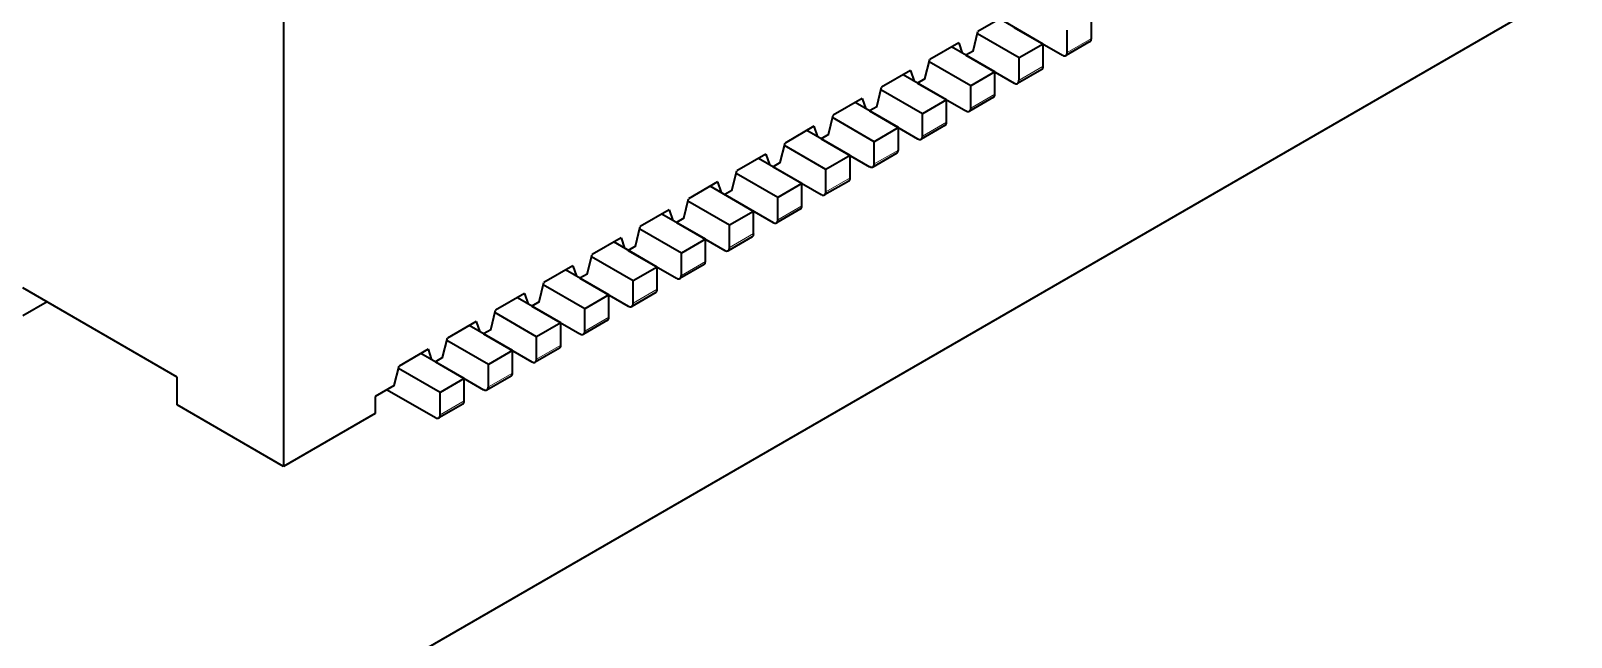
# Model space of a CAD drawing. Extents: x 468 to 804, y 295 to 621.
# Drawn here: x 719.41 to 730.69, y 502.59 to 507.03 of the extents above; entities that cross this region are included whole.
import ezdxf

# ---------------------------------------------------------------- set-up
doc = ezdxf.new("R2010")
doc.units = 0

msp = doc.modelspace()

# ---------------------------------------------------------------- linework, layer by layer
at = {"color": 7, "lineweight": 35, "ltscale": 0.326597}
msp.add_line((733.33, 508.871), (722.016, 502.339), dxfattribs=at)
at = {"color": 7, "lineweight": 35, "ltscale": 0.087773}
msp.add_line((721.256, 507.35), (721.256, 503.839), dxfattribs=at)
at = {"color": 7, "lineweight": 35, "ltscale": 0.006123}
for p, q in [((726.559, 507.146), (726.347, 507.024)), ((725.852, 506.738), (725.64, 506.616)), ((724.792, 506.126), (724.579, 506.003)), ((723.731, 505.513), (723.519, 505.391)), ((723.024, 505.105), (722.812, 504.983))]:
    msp.add_line(p, q, dxfattribs=at)
at = {"color": 7, "lineweight": 35, "ltscale": 0.009186}
for p, q in [((726.824, 506.932), (726.506, 507.116)), ((726.117, 506.524), (725.799, 506.707)), ((725.057, 505.911), (724.738, 506.095)), ((724.35, 505.503), (724.031, 505.687)), ((723.289, 504.891), (722.971, 505.074))]:
    msp.add_line(p, q, dxfattribs=at)
at = {"color": 7, "lineweight": 35, "ltscale": 0.010206}
for p, q in [((726.612, 507.054), (726.966, 506.85)), ((723.784, 505.421), (724.137, 505.217))]:
    msp.add_line(p, q, dxfattribs=at)
at = {"color": 7, "lineweight": 35, "ltscale": 0.004082}
for p, q in [((727.001, 506.871), (727.001, 507.034)), ((727.178, 506.973), (727.178, 507.136)), ((726.824, 506.769), (726.824, 506.932)), ((726.648, 506.667), (726.648, 506.83)), ((726.471, 506.564), (726.471, 506.728)), ((726.294, 506.462), (726.294, 506.626)), ((726.117, 506.36), (726.117, 506.524)), ((725.941, 506.258), (725.941, 506.422)), ((725.764, 506.156), (725.764, 506.32)), ((725.587, 506.054), (725.587, 506.217)), ((725.233, 505.85), (725.233, 506.013)), ((725.41, 505.952), (725.41, 506.115)), ((725.057, 505.748), (725.057, 505.911)), ((724.88, 505.646), (724.88, 505.809)), ((724.703, 505.544), (724.703, 505.707)), ((724.526, 505.442), (724.526, 505.605)), ((724.35, 505.34), (724.35, 505.503)), ((723.996, 505.136), (723.996, 505.299)), ((723.819, 505.034), (723.819, 505.197)), ((723.466, 504.829), (723.466, 504.993)), ((723.642, 504.931), (723.642, 505.095)), ((723.289, 504.727), (723.289, 504.891)), ((723.112, 504.625), (723.112, 504.789)), ((722.935, 504.523), (722.935, 504.687)), ((722.759, 504.421), (722.759, 504.585)), ((722.582, 504.319), (722.582, 504.482)), ((722.405, 504.217), (722.405, 504.38))]:
    msp.add_line(p, q, dxfattribs=at)
at = {"color": 7, "lineweight": 35, "ltscale": 0.006125}
for p, q in [((726.206, 506.942), (725.994, 506.82)), ((723.377, 505.309), (723.165, 505.187))]:
    msp.add_line(p, q, dxfattribs=at)
at = {"color": 7, "lineweight": 35, "ltscale": 0.002026}
for p, q in [((726.206, 506.942), (726.232, 506.866)), ((725.852, 506.738), (725.879, 506.661)), ((724.792, 506.126), (724.818, 506.049)), ((723.377, 505.309), (723.404, 505.233))]:
    msp.add_line(p, q, dxfattribs=at)
at = {"color": 7, "lineweight": 35, "ltscale": 0.00368}
for p, q in [((726.312, 506.881), (726.347, 507.024)), ((725.958, 506.677), (725.994, 506.82)), ((725.251, 506.269), (725.286, 506.411)), ((724.898, 506.064), (724.933, 506.207)), ((724.544, 505.86), (724.579, 506.003)), ((724.19, 505.656), (724.226, 505.799)), ((723.837, 505.452), (723.872, 505.595)), ((723.483, 505.248), (723.519, 505.391)), ((723.13, 505.044), (723.165, 505.187)), ((722.423, 504.636), (722.458, 504.778)), ((722.069, 504.431), (722.104, 504.574))]:
    msp.add_line(p, q, dxfattribs=at)
at = {"color": 7, "lineweight": 35, "ltscale": 0.008804}
for p, q in [((726.648, 506.83), (726.343, 507.006)), ((723.819, 505.197), (723.514, 505.373))]:
    msp.add_line(p, q, dxfattribs=at)
at = {"color": 7, "lineweight": 35, "ltscale": 0.005103}
for p, q in [((726.824, 506.932), (726.648, 506.83)), ((726.471, 506.728), (726.294, 506.626)), ((726.814, 506.746), (726.637, 506.644)), ((725.764, 506.32), (725.587, 506.217)), ((726.107, 506.337), (725.93, 506.235)), ((725.753, 506.133), (725.577, 506.031)), ((725.41, 506.115), (725.233, 506.013)), ((724.703, 505.707), (724.526, 505.605)), ((725.046, 505.725), (724.87, 505.623)), ((724.693, 505.521), (724.516, 505.419)), ((723.996, 505.299), (723.819, 505.197)), ((724.339, 505.317), (724.162, 505.215)), ((723.986, 505.113), (723.809, 505.011)), ((719.524, 505.044), (719.347, 504.942)), ((723.642, 505.095), (723.466, 504.993)), ((722.935, 504.687), (722.759, 504.585)), ((723.279, 504.704), (723.102, 504.602)), ((720.478, 504.289), (720.478, 504.493)), ((722.582, 504.482), (722.405, 504.38)), ((722.925, 504.5), (722.748, 504.398))]:
    msp.add_line(p, q, dxfattribs=at)
at = {"color": 7, "lineweight": 35, "ltscale": 0.005104}
for p, q in [((727.168, 506.95), (726.991, 506.848)), ((726.117, 506.524), (725.941, 506.422)), ((726.461, 506.542), (726.284, 506.44)), ((725.057, 505.911), (724.88, 505.809)), ((725.4, 505.929), (725.223, 505.827)), ((724.35, 505.503), (724.173, 505.401)), ((723.289, 504.891), (723.112, 504.789)), ((723.632, 504.909), (723.455, 504.807)), ((722.571, 504.296), (722.395, 504.194))]:
    msp.add_line(p, q, dxfattribs=at)
at = {"color": 7, "lineweight": 13, "ltscale": 0.005103}
for p, q in [((727.178, 506.973), (727.001, 506.871)), ((726.824, 506.769), (726.648, 506.667)), ((726.471, 506.564), (726.294, 506.462)), ((725.764, 506.156), (725.587, 506.054)), ((725.41, 505.952), (725.233, 505.85)), ((724.703, 505.544), (724.526, 505.442)), ((723.996, 505.136), (723.819, 505.034)), ((723.642, 504.931), (723.466, 504.829)), ((722.935, 504.523), (722.759, 504.421)), ((722.582, 504.319), (722.405, 504.217))]:
    msp.add_line(p, q, dxfattribs=at)
at = {"color": 7, "lineweight": 35, "ltscale": 0.008803}
for p, q in [((726.294, 506.626), (725.989, 506.802)), ((725.941, 506.422), (725.636, 506.598)), ((725.587, 506.217), (725.282, 506.394)), ((725.233, 506.013), (724.929, 506.189)), ((724.88, 505.809), (724.575, 505.985)), ((724.526, 505.605), (724.221, 505.781)), ((724.173, 505.401), (723.868, 505.577)), ((723.466, 504.993), (723.161, 505.169)), ((723.112, 504.789), (722.807, 504.965)), ((722.759, 504.585), (722.454, 504.761)), ((722.405, 504.38), (722.1, 504.556))]:
    msp.add_line(p, q, dxfattribs=at)
at = {"color": 7, "lineweight": 35, "ltscale": 0.009185}
for p, q in [((726.471, 506.728), (726.153, 506.911)), ((725.764, 506.32), (725.446, 506.503)), ((725.41, 506.115), (725.092, 506.299)), ((724.703, 505.707), (724.385, 505.891)), ((723.996, 505.299), (723.678, 505.483)), ((723.642, 505.095), (723.324, 505.279)), ((722.935, 504.687), (722.617, 504.87)), ((722.582, 504.482), (722.264, 504.666))]:
    msp.add_line(p, q, dxfattribs=at)
at = {"color": 7, "lineweight": 35, "ltscale": 0.001531}
for p, q in [((726.312, 506.881), (726.259, 506.85)), ((725.958, 506.677), (725.905, 506.646)), ((725.605, 506.473), (725.552, 506.442)), ((725.251, 506.269), (725.198, 506.238)), ((724.898, 506.064), (724.845, 506.034)), ((724.19, 505.656), (724.137, 505.626)), ((723.837, 505.452), (723.784, 505.421)), ((723.483, 505.248), (723.43, 505.217)), ((723.13, 505.044), (723.077, 505.013)), ((722.776, 504.84), (722.723, 504.809)), ((722.423, 504.636), (722.37, 504.605))]:
    msp.add_line(p, q, dxfattribs=at)
at = {"color": 7, "lineweight": 35, "ltscale": 0.010205}
for p, q in [((726.259, 506.85), (726.612, 506.646)), ((725.198, 506.238), (725.552, 506.034)), ((724.491, 505.83), (724.845, 505.626)), ((723.43, 505.217), (723.784, 505.013)), ((722.37, 504.605), (722.723, 504.401))]:
    msp.add_line(p, q, dxfattribs=at)
at = {"color": 7, "lineweight": 35, "ltscale": 0.003681}
for p, q in [((725.605, 506.473), (725.64, 506.616)), ((722.776, 504.84), (722.812, 504.983))]:
    msp.add_line(p, q, dxfattribs=at)
at = {"color": 7, "lineweight": 35, "ltscale": 0.010207}
for p, q in [((725.905, 506.646), (726.259, 506.442)), ((725.552, 506.442), (725.905, 506.238)), ((724.845, 506.034), (725.198, 505.83)), ((724.137, 505.626), (724.491, 505.421)), ((723.077, 505.013), (723.43, 504.809)), ((722.723, 504.809), (723.077, 504.605)), ((722.016, 504.401), (722.37, 504.197))]:
    msp.add_line(p, q, dxfattribs=at)
at = {"color": 7, "lineweight": 35, "ltscale": 0.006124}
for p, q in [((725.499, 506.534), (725.286, 506.411)), ((725.145, 506.33), (724.933, 506.207)), ((724.438, 505.922), (724.226, 505.799)), ((724.084, 505.717), (723.872, 505.595)), ((722.67, 504.901), (722.458, 504.778)), ((722.317, 504.697), (722.104, 504.574))]:
    msp.add_line(p, q, dxfattribs=at)
at = {"color": 7, "lineweight": 35, "ltscale": 0.002025}
for p, q in [((725.499, 506.534), (725.525, 506.457)), ((725.145, 506.33), (725.172, 506.253)), ((724.438, 505.922), (724.464, 505.845)), ((724.084, 505.717), (724.111, 505.641)), ((723.731, 505.513), (723.757, 505.437)), ((723.024, 505.105), (723.05, 505.028)), ((722.67, 504.901), (722.697, 504.824)), ((722.317, 504.697), (722.343, 504.62))]:
    msp.add_line(p, q, dxfattribs=at)
at = {"color": 7, "lineweight": 13, "ltscale": 0.005104}
for p, q in [((726.117, 506.36), (725.941, 506.258)), ((725.057, 505.748), (724.88, 505.646)), ((724.35, 505.34), (724.173, 505.238)), ((723.289, 504.727), (723.112, 504.625))]:
    msp.add_line(p, q, dxfattribs=at)
at = {"color": 7, "lineweight": 35, "ltscale": 0.00153}
msp.add_line((724.544, 505.86), (724.491, 505.83), dxfattribs=at)
at = {"color": 7, "lineweight": 35, "ltscale": 0.004083}
for p, q in [((724.173, 505.238), (724.173, 505.401)), ((722.069, 504.431), (721.928, 504.35))]:
    msp.add_line(p, q, dxfattribs=at)
at = {"color": 7, "lineweight": 35, "ltscale": 0.032659}
msp.add_line((720.478, 504.493), (719.347, 505.146), dxfattribs=at)
at = {"color": 7, "lineweight": 35, "ltscale": 0.003062}
msp.add_line((721.928, 504.35), (721.928, 504.227), dxfattribs=at)
at = {"color": 7, "lineweight": 35, "ltscale": 0.022454}
msp.add_line((721.256, 503.839), (720.478, 504.289), dxfattribs=at)
at = {"color": 7, "lineweight": 35, "ltscale": 0.019392}
msp.add_line((721.928, 504.227), (721.256, 503.839), dxfattribs=at)
at = {"color": 7, "lineweight": 35}
for centre, major_axis, start_param, end_param in [((727.143, 506.993), (0.025, -0.0433), 6.283185, 7.068583), ((726.966, 506.891), (-0.025, 0.0433), 2.356194, 3.141593), ((726.966, 506.891), (-0.025, 0.0433), 3.141593, 3.926991), ((726.789, 506.789), (0.025, -0.0433), 6.283185, 7.068583), ((726.612, 506.687), (-0.025, 0.0433), 2.356194, 3.141593), ((726.612, 506.687), (-0.025, 0.0433), 3.141593, 3.926991), ((726.259, 506.483), (-0.025, 0.0433), 3.141593, 3.926991), ((726.436, 506.585), (0.025, -0.0433), 6.283185, 7.068583), ((726.082, 506.381), (0.025, -0.0433), 6.283185, 7.068583), ((726.259, 506.483), (-0.025, 0.0433), 2.356194, 3.141593), ((725.905, 506.279), (-0.025, 0.0433), 2.356194, 3.141593), ((725.905, 506.279), (-0.025, 0.0433), 3.141593, 3.926991), ((725.728, 506.177), (0.025, -0.0433), 6.283185, 7.068583), ((725.552, 506.075), (-0.025, 0.0433), 2.356194, 3.141593), ((725.552, 506.075), (-0.025, 0.0433), 3.141593, 3.926991), ((725.375, 505.973), (0.025, -0.0433), 6.283185, 7.068583), ((725.198, 505.87), (-0.025, 0.0433), 2.356194, 3.141593), ((725.198, 505.87), (-0.025, 0.0433), 3.141593, 3.926991), ((725.021, 505.768), (0.025, -0.0433), 6.283185, 7.068583), ((724.845, 505.666), (-0.025, 0.0433), 2.356194, 3.141593), ((724.845, 505.666), (-0.025, 0.0433), 3.141593, 3.926991), ((724.668, 505.564), (0.025, -0.0433), 6.283185, 7.068583), ((724.314, 505.36), (0.025, -0.0433), 6.283185, 7.068583), ((724.491, 505.462), (-0.025, 0.0433), 2.356194, 3.141593), ((724.491, 505.462), (-0.025, 0.0433), 3.141593, 3.926991), ((724.137, 505.258), (-0.025, 0.0433), 3.141593, 3.926991), ((723.961, 505.156), (0.025, -0.0433), 6.283185, 7.068583), ((724.137, 505.258), (-0.025, 0.0433), 2.356194, 3.141593), ((723.784, 505.054), (-0.025, 0.0433), 2.356194, 3.141593), ((723.784, 505.054), (-0.025, 0.0433), 3.141593, 3.926991), ((723.607, 504.952), (0.025, -0.0433), 6.283185, 7.068583), ((723.43, 504.85), (-0.025, 0.0433), 2.356194, 3.141593), ((723.43, 504.85), (-0.025, 0.0433), 3.141593, 3.926991), ((723.254, 504.748), (0.025, -0.0433), 6.283185, 7.068583), ((723.077, 504.646), (-0.025, 0.0433), 2.356194, 3.141593), ((723.077, 504.646), (-0.025, 0.0433), 3.141593, 3.926991), ((722.9, 504.544), (0.025, -0.0433), 6.283185, 7.068583), ((722.546, 504.34), (0.025, -0.0433), 6.283185, 7.068583), ((722.723, 504.442), (-0.025, 0.0433), 2.356194, 3.141593), ((722.723, 504.442), (-0.025, 0.0433), 3.141593, 3.926991), ((722.37, 504.237), (-0.025, 0.0433), 3.141593, 3.926991), ((722.37, 504.237), (-0.025, 0.0433), 2.356194, 3.141593)]:
    msp.add_ellipse(centre, major_axis=major_axis, ratio=0.57735, start_param=start_param, end_param=end_param, dxfattribs=at)

doc.saveas('drawing.dxf')
